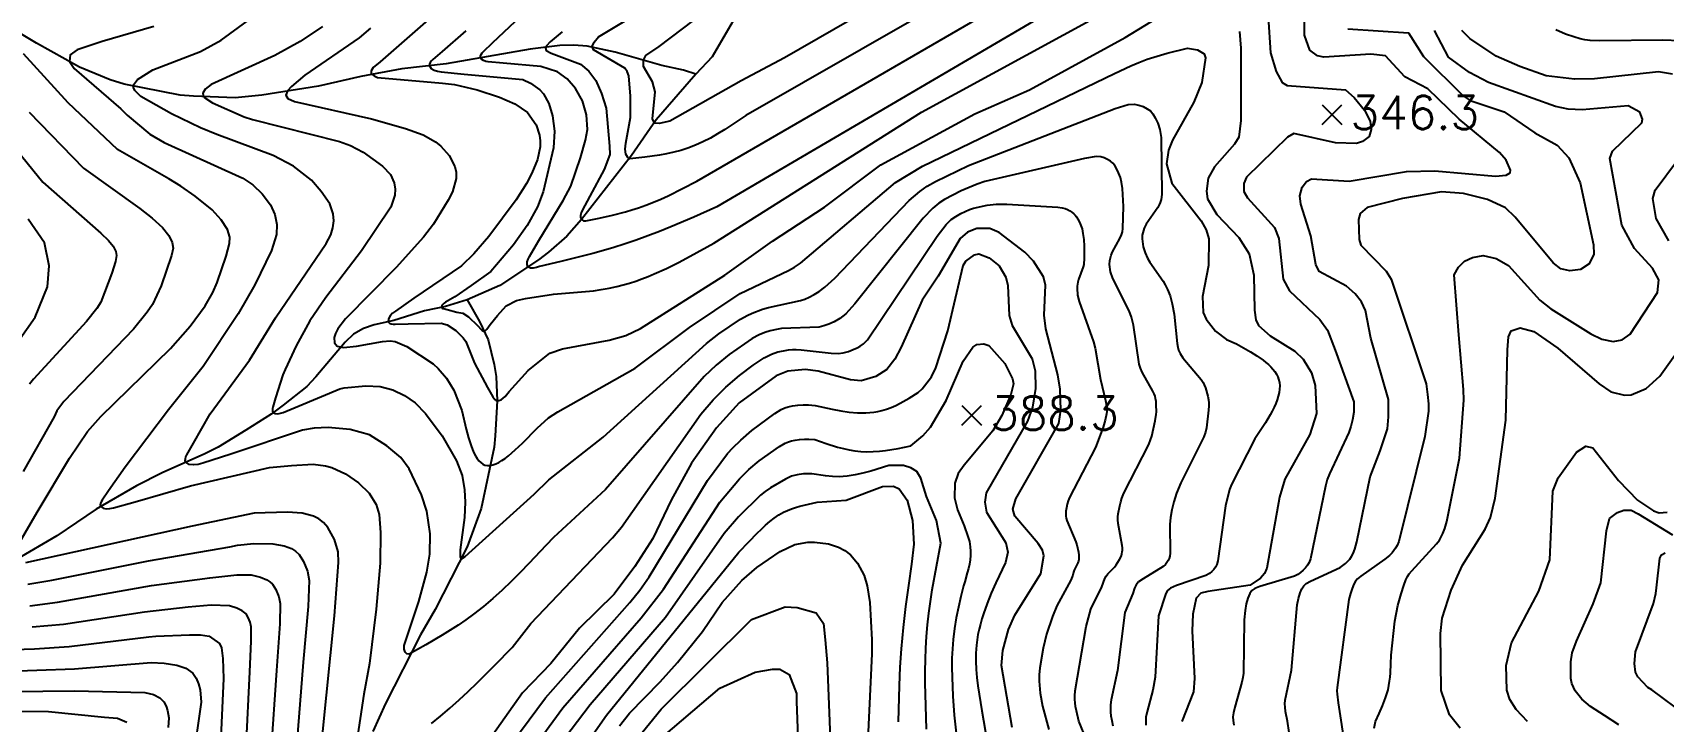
# Model space of a CAD drawing. Extents: x 197794 to 200030, y 561152 to 563931.
# Drawn here: x 198874.4 to 199314.4, y 561477.6 to 561663.4 of the extents above; entities that cross this region are included whole.
import ezdxf

# ---------------------------------------------------------------- set-up
doc = ezdxf.new("R2010")
doc.units = 0
for name, color, linetype in [('E0022112', 5, 'CONTINUOUS'), ('F0017111', 30, 'CONTINUOUS'), ('F0017114', 7, 'CONTINUOUS'), ('F0027132', 7, 'CONTINUOUS'), ('F0027217', 7, 'CONTINUOUS')]:
    doc.layers.add(name, color=color, linetype=linetype)
doc.styles.add('NGSW', font='romans.shx', dxfattribs={"bigfont": 'ngsw.shx'})

# ---------------------------------------------------------------- blocks, each defined once
blk = doc.blocks.new('F0027217')
at = {"layer": 'F0027217'}
for p, q in [((-2.652, 2.652), (2.652, -2.652)), ((-2.652, -2.652), (2.652, 2.652))]:
    blk.add_line(p, q, dxfattribs=at)

msp = doc.modelspace()

# ---------------------------------------------------------------- linework, layer by layer
at = {"layer": 'E0022112', "flags": 128}
for points in [[(199065.897, 561670.847), (199057.775, 561656.9), (199053.33, 561652.15), (199042.66, 561639.85), (199035.94, 561630.29), (199022.45, 561612.96), (199018.53, 561608.53), (199013.57, 561604.18), (199010.91, 561602.15), (199000.41, 561595.15), (198991.59, 561591.28), (198985.82, 561589.57), (198980.14, 561588.32), (198971.82, 561585.75), (198966.52, 561584.58), (198963.62, 561583.6), (198960.98, 561582.09), (198958.74, 561579.95), (198950.77, 561570.52), (198948.35, 561567.93), (198941.98, 561562.89), (198938.7, 561560.51), (198931.94, 561556.13), (198924.44, 561551.61), (198920.88, 561549.77), (198909.3, 561544.7), (198902.43, 561541.18), (198891.5, 561534.88), (198880.9, 561527.64), (198869.87, 561521.22)], [(199053.33, 561652.15), (199050.04, 561653.29), (199044.2, 561654.57), (199031.56, 561658.13), (199023.97, 561659.72), (199020.42, 561660.02), (199016.65, 561659.88), (199008.62, 561658.92), (198986.01, 561654.95), (198973.96, 561653.6), (198962.9, 561651.58), (198951.55, 561648.91), (198936.18, 561646.5), (198928.99, 561645.83), (198917.77, 561646.27), (198914.17, 561646.54), (198899.09, 561649.46), (198895.32, 561650.66), (198887.04, 561654.06), (198875.39, 561660.55), (198870.91, 561663.21)], [(198991.59, 561591.28), (198994.99, 561585.51), (198997.34, 561580.54), (198998.88, 561573.91), (198999.43, 561570.67), (198999.75, 561564.07), (198999.2, 561554.68), (198998.89, 561551.58), (198995.43, 561535.01), (198991.66, 561524.69), (198982.96, 561507.76), (198979.05, 561500.95), (198969.62, 561482.45), (198966.14, 561474.86)]]:
    msp.add_lwpolyline(points, dxfattribs=at)
at = {"layer": 'F0017111'}
for points, elevation in [([(199144.645, 561685.622), (199066.865, 561641.043), (199063.064, 561638.484), (199061.147, 561637.248), (199059.211, 561636.064), (199057.251, 561634.951), (199055.258, 561633.925), (199053.228, 561633.004), (199051.154, 561632.206), (199049.289, 561631.614), (199047.389, 561631.118), (199045.461, 561630.702), (199043.508, 561630.355), (199041.536, 561630.061), (199039.549, 561629.808), (199035.55, 561629.37), (199035, 561629.72), (199034.43, 561630.59), (199034.29, 561631.97), (199034.49, 561633.54), (199035.71, 561640.54), (199035.69, 561646.23), (199035.22, 561651.76), (199034.83, 561652.95), (199034.19, 561653.85), (199025.71, 561658.77), (199025.36, 561659.69), (199025.94, 561660.84), (199027.09, 561662.22), (199038.74, 561669.26)], 330), ([(199017.26, 561663.64), (199014.07, 561660.89), (199013.06, 561659.85), (199012.76, 561659.18), (199012.96, 561658.6), (199014.31, 561657.86), (199022.25, 561654.86), (199024.44, 561652.96), (199026.37, 561650.51), (199027.89, 561646.98), (199029.18, 561643), (199030.06, 561632.74), (199030.11, 561630.48), (199028.58, 561626.45), (199024.73, 561619.31), (199022.7, 561615.44), (199022.42, 561614.79), (199022.23, 561614.11), (199022.22, 561613.5), (199022.45, 561612.96), (199022.99, 561612.67), (199023.63, 561612.61), (199027.231, 561613.349), (199030.812, 561614.143), (199034.355, 561615.047), (199036.107, 561615.558), (199037.841, 561616.116), (199039.873, 561616.847), (199041.881, 561617.644), (199043.869, 561618.5), (199045.84, 561619.404), (199049.745, 561621.318), (199053.623, 561623.31), (199157.657, 561683.681)], 335), ([(199163.708, 561677.794), (199059.013, 561616.37), (199052.836, 561613.654), (199046.632, 561611.018), (199043.512, 561609.756), (199040.376, 561608.544), (199037.219, 561607.393), (199034.039, 561606.312), (199031.225, 561605.427), (199028.394, 561604.596), (199025.547, 561603.812), (199022.687, 561603.067), (199016.939, 561601.662), (199011.17, 561600.32), (199010.32, 561600.03), (199009.45, 561599.85), (199008.68, 561599.9), (199008.03, 561600.23), (199007.81, 561600.85), (199007.85, 561601.54), (199008.11, 561602.31), (199008.47, 561603.03), (199011.01, 561607.29), (199017.56, 561618.15), (199019.59, 561621.96), (199022.23, 561629.64), (199023.57, 561634.39), (199024.07, 561637.25), (199023.83, 561641.21), (199022.72, 561645.03), (199020.89, 561648.28), (199018.63, 561650.93), (199016.05, 561652.82), (199011.5, 561654.3), (199001.31, 561655.17), (198997.33, 561655.54), (198996.69, 561655.65), (198996.07, 561655.84), (198995.6, 561656.14), (198995.3, 561656.58), (198995.27, 561657.02), (198995.42, 561657.46), (198995.72, 561657.9), (198996.08, 561658.31), (198998.48, 561660.61), (199004.65, 561666.47)], 340), ([(199158.762, 561472.689), (199156.727, 561477.709), (199156.057, 561480.439), (199155.832, 561481.666), (199155.705, 561482.654), (199155.642, 561483.546), (199155.631, 561484.538), (199155.696, 561485.83), (199158.651, 561503.256), (199159.911, 561507.91), (199162.897, 561513.885), (199163.693, 561516.157), (199164.065, 561516.816), (199164.558, 561517.431), (199166.315, 561519.248), (199166.751, 561519.807), (199167.668, 561521.25), (199167.986, 561521.879), (199168.17, 561522.376), (199168.293, 561522.836), (199168.386, 561523.319), (199168.441, 561523.84), (199168.45, 561524.4), (199168.396, 561525.058), (199167.312, 561531.03), (199167.22, 561532.022), (199167.227, 561532.779), (199167.305, 561533.596), (199167.714, 561535.755), (199167.978, 561536.807), (199168.301, 561537.82), (199168.829, 561539.162), (199175.551, 561552.347), (199176.05, 561553.525), (199176.385, 561554.507), (199177.319, 561558.648), (199177.583, 561560.396), (199177.632, 561561.113), (199177.598, 561562.977), (199177.521, 561563.94), (199177.415, 561564.712), (199177.265, 561565.343), (199177.04, 561565.967), (199176.701, 561566.703), (199173.795, 561571.853), (199173.319, 561572.881), (199172.983, 561573.952), (199171.404, 561584.514), (199170.87, 561586.636), (199170.259, 561588.343), (199165.865, 561597.085), (199165.222, 561598.905), (199164.978, 561600.817), (199165.01, 561601.921), (199165.376, 561603.392), (199165.769, 561604.306), (199167.748, 561607.869), (199168.221, 561608.842), (199168.455, 561609.621), (199168.585, 561610.573), (199168.7, 561616.512), (199168.433, 561621.312), (199168.214, 561623.026), (199167.895, 561624.348), (199167.422, 561625.586), (199166.869, 561626.737), (199166.359, 561627.601), (199165.859, 561628.193), (199165.23, 561628.701), (199164.437, 561629.195), (199163.55, 561629.609), (199162.621, 561629.89), (199161.34, 561629.952), (199158.208, 561629.457), (199131.366, 561623.232), (199129.259, 561622.538), (199124.926, 561620.701), (199120.453, 561618.4), (199118.954, 561617.434), (199117.33, 561616.032), (199114.701, 561613.321), (199096.264, 561590.251), (199093.775, 561587.535), (199092.19, 561586.297), (199090.704, 561585.424), (199089.238, 561584.751), (199087.896, 561584.273), (199086.635, 561583.994), (199076.448, 561583.553), (199075.576, 561583.431), (199073.364, 561582.936), (199071.958, 561582.515), (199070.469, 561581.924), (199068.576, 561580.882), (199062.344, 561576.534), (199058.837, 561573.696), (199055.565, 561570.687), (199028.999, 561540.184), (199014.946, 561527.205), (199012.929, 561525.116), (199008.261, 561520.177), (199005.899, 561517.744), (199003.503, 561515.354), (199001.063, 561513.022), (198998.566, 561510.763), (198996.003, 561508.59), (198993.361, 561506.518), (198991.303, 561505.023), (198989.201, 561503.586), (198987.059, 561502.199), (198984.886, 561500.854), (198980.469, 561498.254), (198976, 561495.72), (198975.37, 561495.88), (198974.88, 561496.33), (198974.62, 561497.08), (198974.64, 561498.13), (198978.59, 561509.93), (198980.72, 561517.83), (198981.57, 561522.68), (198981.65, 561528.21), (198980.78, 561534.34), (198979.33, 561538.75), (198976.01, 561545.76), (198973.7, 561548.82), (198969.98, 561551.9), (198965.24, 561554.88), (198960.08, 561556.36), (198954.13, 561556.89), (198950.33, 561556.74), (198947.21, 561556.2), (198927.86, 561549.72), (198920.28, 561547.23), (198919.02, 561546.92), (198917.74, 561546.78), (198916.63, 561546.95), (198915.74, 561547.52), (198915.57, 561547.96), (198915.59, 561548.46), (198915.76, 561549.01), (198916, 561549.53), (198917.75, 561552.65), (198922.25, 561560.57), (198932.88, 561575.08), (198939.9, 561586.5), (198953.56, 561606.49), (198954.82, 561608.88), (198955.4, 561610.75), (198955.66, 561612.65), (198955.51, 561614.51), (198954.53, 561617.23), (198952.28, 561620.57), (198949.59, 561623.56), (198944.75, 561627.39), (198939.27, 561630.29), (198924.08, 561635.94), (198919.66, 561637.74), (198911.83, 561641.48), (198903.58, 561646.15), (198901.95, 561647.83), (198901.59, 561648.62), (198901.59, 561649.32), (198902.67, 561650.79), (198906.85, 561653.36), (198919.68, 561658.29), (198925.23, 561661.32), (198939.26, 561671.61)], 365), ([(199213.415, 561474.668), (199213.035, 561477.668), (199212.479, 561480.307), (199212.337, 561481.454), (199212.301, 561482.393), (199212.367, 561483.373), (199214.091, 561491.456), (199215.586, 561509.072), (199215.958, 561510.796), (199216.396, 561512.256), (199216.867, 561513.398), (199217.374, 561514.201), (199218.02, 561514.807), (199219.163, 561515.466), (199227.204, 561519.153), (199227.973, 561519.646), (199228.613, 561520.17), (199229.217, 561520.748), (199229.78, 561521.37), (199230.287, 561522.053), (199230.741, 561522.883), (199231.186, 561524.061), (199231.718, 561526.093), (199235.312, 561543.58), (199238.001, 561550.628), (199239.954, 561556.488), (199240.253, 561559.783), (199240.253, 561564.425), (199235.444, 561580.961), (199234.052, 561588.491), (199232.998, 561590.763), (199231.272, 561592.983), (199228.893, 561594.966), (199221.541, 561598.963), (199220.664, 561600.837), (199219.274, 561608.624), (199216.564, 561617.118), (199216.288, 561619.363), (199216.95, 561621.688), (199218.099, 561623.208), (199219.439, 561623.976), (199229.658, 561623.363), (199245.099, 561625.957), (199252.735, 561626.128), (199269.149, 561624.648), (199272.033, 561624.917), (199273.068, 561625.61), (199273.194, 561626.26), (199272.048, 561628.974), (199270.181, 561631.031), (199259.316, 561640.096), (199250.833, 561648.214), (199244.661, 561651.443), (199239.479, 561657.152), (199235.476, 561657.591), (199222.782, 561656.746), (199221.116, 561657.152), (199219.006, 561658.636), (199217.62, 561662.669), (199217.503, 561675.454)], 340), ([(198991.3, 561663.89), (198984.86, 561658.33), (198982.36, 561656.13), (198981.98, 561655.75), (198981.66, 561655.32), (198981.49, 561654.88), (198981.5, 561654.44), (198981.96, 561653.76), (198982.69, 561653.29), (198983.65, 561652.99), (198984.64, 561652.81), (198990.82, 561652.21), (199006.61, 561650.76), (199008.74, 561649.79), (199011.21, 561647.95), (199012.2, 561646.85), (199013.7, 561644.27), (199014.68, 561640.91), (199015.19, 561636.82), (199014.94, 561632.28), (199012.14, 561620.44), (199010.63, 561616.43), (199007.84, 561611.39), (199004.15, 561606.14), (198998.04, 561599.01), (198992.73, 561595.18), (198988.33, 561592.16), (198985.79, 561590.66), (198985.39, 561590.39), (198985.04, 561590.07), (198984.82, 561589.72), (198984.76, 561589.33), (198984.81, 561589.21), (198984.92, 561589.11), (198985.07, 561589.03), (198985.23, 561588.98), (198986.23, 561588.71), (198988.8, 561588.04), (198990.42, 561587.7), (198992.01, 561586.76), (198994.39, 561584.36), (198995.46, 561583.24), (198995.65, 561583.08), (198995.86, 561582.93), (198996.07, 561582.87), (198996.24, 561582.85), (198996.41, 561582.9), (198996.61, 561583.01), (198996.79, 561583.19), (198996.97, 561583.38), (198997.81, 561584.71), (198999.81, 561587.13), (199002.16, 561589.68), (199004.92, 561591.1), (199007.33, 561591.72), (199014.963, 561592.883), (199019.279, 561593.168), (199023.572, 561593.541), (199025.701, 561593.787), (199027.816, 561594.088), (199029.912, 561594.454), (199031.988, 561594.896), (199033.71, 561595.332), (199035.416, 561595.825), (199037.107, 561596.371), (199038.784, 561596.968), (199040.449, 561597.61), (199042.102, 561598.294), (199045.378, 561599.774), (199048.62, 561601.375), (199051.837, 561603.069), (199058.229, 561606.61), (199114.268, 561641.906), (199161.647, 561667.73)], 345), ([(199207.801, 561667.696), (199208.438, 561657.912), (199209.942, 561652.893), (199211.544, 561649.954), (199212.907, 561649.106), (199228.627, 561647.95), (199230.984, 561645.885), (199233.76, 561642.462), (199235.293, 561639.556), (199235.565, 561637.278), (199235.009, 561635.374), (199233.236, 561634.012), (199231.612, 561633.534), (199225.984, 561633.672), (199214.723, 561636.161), (199213.022, 561635.224), (199201.975, 561624.431), (199201.187, 561622.745), (199201.206, 561620.563), (199202.213, 561618.832), (199209.506, 561610.87), (199210.673, 561607.868), (199211.869, 561596.869), (199213.564, 561593.77), (199221.738, 561586.016), (199223.819, 561583.111), (199225.893, 561577.771), (199230.94, 561563.771), (199230.916, 561561.03), (199230.58, 561558.988), (199230.097, 561557.146), (199229.535, 561555.5), (199224.326, 561544.4), (199223.721, 561542.87), (199223.212, 561541.083), (199219.209, 561521.428), (199218.834, 561520.49), (199218.375, 561519.717), (199217.82, 561519.012), (199217.189, 561518.37), (199216.504, 561517.785), (199215.774, 561517.27), (199214.896, 561516.826), (199205.521, 561514.042), (199204.138, 561513.49), (199203.368, 561512.917), (199202.795, 561512.097), (199202.298, 561510.893), (199201.873, 561509.326), (199201.55, 561507.489), (199201.346, 561505.042), (199201.09, 561490.622), (199200.965, 561489.429), (199200.705, 561488.225), (199198.742, 561481.495), (199198.383, 561479.893), (199198.277, 561478.824), (199198.311, 561477.83), (199198.483, 561476.628)], 345), ([(198907.08, 561665.06), (198893.17, 561660.99), (198886.4, 561658.79), (198884.51, 561657.37), (198884.36, 561655.64), (198885.61, 561653.76), (198898.17, 561642.85), (198899.9, 561641.17), (198906.01, 561636.03), (198909.88, 561633.75), (198931.1, 561624.11), (198933.77, 561622.38), (198936.35, 561619.91), (198938.53, 561616.95), (198939.72, 561614.36), (198940.31, 561611.65), (198940.21, 561608.97), (198938.81, 561604.64), (198934.33, 561595.34), (198929.82, 561587.58), (198920.43, 561573.34), (198911.04, 561561.64), (198899.32, 561546.16), (198894.86, 561539.79), (198893.13, 561537.29), (198892.89, 561536.86), (198892.7, 561536.4), (198892.64, 561535.98), (198892.75, 561535.6), (198893.41, 561535.14), (198894.24, 561534.97), (198895.22, 561535.04), (198896.19, 561535.23), (198902.03, 561536.88), (198916.94, 561541.18), (198938.25, 561546.06), (198944.25, 561546.67), (198950.04, 561546.96), (198953.44, 561546.54), (198955.14, 561546.06), (198958.81, 561544.41), (198962.31, 561541.98), (198965.15, 561539.19), (198967.06, 561536.09), (198967.86, 561533.41), (198968.29, 561528.54), (198968.2, 561520.33), (198967.08, 561507.92), (198965.25, 561493.27), (198963.71, 561484.94), (198961.73, 561471.83)], 370), ([(198952.59, 561665.05), (198946.6, 561661.01), (198939.71, 561657.22), (198922.54, 561649.44), (198920.89, 561648.17), (198920.29, 561647.08), (198920.35, 561646.41), (198920.84, 561645.77), (198922.91, 561644.44), (198931.45, 561640.69), (198933.71, 561639.93), (198957.19, 561634.05), (198960.18, 561632.97), (198963.57, 561631.13), (198968.83, 561627.37), (198970.92, 561625.15), (198971.95, 561622.86), (198972.21, 561621.21), (198972.09, 561619.55), (198971.01, 561616.28), (198963.14, 561604.5), (198953.48, 561591.99), (198949.19, 561585.62), (198945.52, 561578.96), (198942.48, 561572.57), (198941.89, 561571.12), (198939.94, 561564.86), (198939.19, 561562.41), (198939.09, 561562.01), (198939.06, 561561.59), (198939.12, 561561.24), (198939.31, 561560.96), (198939.85, 561560.66), (198940.5, 561560.61), (198941.24, 561560.74), (198941.96, 561560.97), (198946.28, 561562.73), (198957.27, 561567.3), (198958.43, 561567.55), (198964.27, 561568.11), (198968.13, 561567.92), (198971.57, 561567.04), (198974.75, 561565.56), (198977.58, 561563.57), (198980.39, 561560.65), (198984.92, 561554.63), (198988.77, 561547.88), (198990.29, 561543.95), (198990.93, 561540.04), (198991.05, 561536.77), (198990.89, 561532.65), (198989.76, 561523.9), (198989.75, 561522.01), (198990.1, 561521.5), (198991.09, 561522.05), (199009.755, 561538.893), (199013.71, 561542.738), (199028.333, 561554.285), (199056.177, 561579.542), (199059.577, 561582.15), (199065.402, 561586.118), (199067.156, 561587.134), (199068.512, 561587.772), (199071.285, 561588.78), (199072.946, 561589.239), (199081.621, 561591.123), (199082.745, 561591.511), (199083.945, 561592.046), (199085.27, 561592.733), (199086.643, 561593.572), (199088.186, 561594.72), (199090.822, 561597.184), (199110.944, 561618.147), (199113.815, 561620.536), (199115.763, 561621.954), (199117.996, 561623.229), (199126.955, 561627.583), (199166.475, 561642.9), (199170.005, 561643.965), (199171.624, 561644.08), (199172.882, 561643.851), (199174.086, 561643.426), (199175.159, 561642.868), (199176.002, 561642.262), (199176.658, 561641.523), (199177.302, 561640.417), (199177.978, 561638.93), (199178.529, 561637.273), (199178.862, 561635.121), (199179.065, 561619.756), (199178.895, 561618.396), (199178.665, 561617.572), (199178.375, 561616.924), (199177.966, 561616.244), (199174.895, 561611.768), (199174.341, 561610.665), (199173.809, 561608.802), (199173.76, 561607.792), (199174.004, 561605.616), (199174.595, 561603.964), (199175.244, 561602.573), (199175.885, 561601.459), (199179.406, 561596.393), (199180.003, 561595.379), (199180.642, 561594.098), (199181.305, 561592.407), (199181.908, 561590.216), (199182.402, 561587.415), (199183.206, 561579.588), (199183.37, 561578.543), (199183.605, 561577.724), (199184.021, 561576.825), (199184.737, 561575.713), (199189.671, 561569.837), (199190.204, 561569.053), (199190.551, 561568.372), (199190.867, 561567.554), (199191.474, 561565.367), (199191.662, 561564.358), (199191.747, 561563.521), (199191.766, 561562.694), (199191.721, 561561.602), (199191.166, 561556.806), (199190.879, 561555.659), (199190.419, 561554.387), (199184.181, 561541.953), (199183.046, 561539.201), (199182.315, 561536.851), (199181.798, 561534.651), (199181.456, 561532.644), (199181.284, 561530.711), (199181.313, 561523.01), (199181.207, 561522.228), (199181.027, 561521.585), (199180.776, 561521.001), (199180.467, 561520.474), (199180.093, 561519.981), (199179.445, 561519.399), (199174.027, 561516.109), (199172.78, 561515.224), (199172.14, 561514.476), (199171.721, 561513.57), (199171.23, 561512.084), (199169.061, 561507), (199167.136, 561491.36), (199165.443, 561483.446), (199165.26, 561482.117), (199165.195, 561481.066), (199165.214, 561480.133), (199165.32, 561479.118), (199165.552, 561477.86), (199165.896, 561476.431)], 360), ([(198965.57, 561664.59), (198962.51, 561661.99), (198947.86, 561651.89), (198944.24, 561648.85), (198943.12, 561647.68), (198942.67, 561646.54), (198943.2, 561645.63), (198945.07, 561644.8), (198965.83, 561640.16), (198975.01, 561637.56), (198979.8, 561635.8), (198983.08, 561633.95), (198984.5, 561632.81), (198986.82, 561630.22), (198988.32, 561627.33), (198988.65, 561625.75), (198988.62, 561624.04), (198987.64, 561620.41), (198986.55, 561618.17), (198982.51, 561611.69), (198979.83, 561608.2), (198972.51, 561600), (198958.76, 561586.23), (198956.73, 561583.48), (198956.1, 561582.25), (198955.77, 561581.14), (198955.87, 561579.76), (198956.52, 561578.83), (198958.24, 561578.5), (198961.76, 561578.87), (198968.83, 561580.1), (198970.86, 561580.24), (198972.19, 561580.05), (198975.33, 561578.73), (198982.48, 561574.02), (198983.81, 561572.84), (198986.08, 561570.21), (198988.04, 561567), (198990.21, 561561.5), (198991.382, 561556.463), (198992.016, 561554.113), (198992.708, 561551.967), (198993.081, 561550.991), (198993.476, 561550.091), (198993.896, 561549.275), (198994.342, 561548.552), (198994.816, 561547.931), (198995.322, 561547.42), (198995.862, 561547.027), (198996.437, 561546.761), (198997.101, 561546.623), (198997.806, 561546.632), (198998.55, 561546.778), (198999.331, 561547.053), (199000.145, 561547.445), (199000.99, 561547.945), (199001.863, 561548.544), (199002.761, 561549.231), (199004.622, 561550.832), (199006.55, 561552.668), (199010.519, 561556.735), (199013.611, 561559.492), (199016.124, 561561.115), (199036.987, 561572.88), (199051.61, 561583.859), (199065.336, 561593.022), (199078.336, 561599.206), (199079.953, 561600.126), (199081.595, 561601.193), (199107.187, 561622.974), (199114.528, 561627.365), (199166.3, 561652.398), (199170.695, 561654.408), (199172.916, 561655.345), (199175.165, 561656.201), (199177.822, 561657.072), (199180.516, 561657.833), (199185.969, 561659.175), (199188.705, 561658.722), (199190.49, 561657.682), (199190.877, 561656.62), (199189.884, 561649.913), (199187.742, 561644.638), (199182.008, 561634.375), (199180.902, 561631.712), (199180.326, 561628.041), (199181.775, 561622.834), (199189.699, 561612.599), (199191.094, 561610.216), (199191.736, 561607.768), (199191.671, 561600.61), (199190.021, 561592.253), (199190.205, 561587.919), (199191.025, 561586.119), (199193.577, 561582.905), (199196.563, 561580.606), (199199.228, 561579.496), (199202.993, 561577.322), (199204.761, 561576.207), (199206.391, 561575.057), (199207.14, 561574.465), (199207.837, 561573.861), (199208.477, 561573.242), (199209.053, 561572.608), (199209.561, 561571.957), (199209.994, 561571.287), (199210.346, 561570.597), (199210.613, 561569.885), (199210.809, 561569.032), (199210.889, 561568.15), (199210.861, 561567.242), (199210.733, 561566.308), (199210.511, 561565.351), (199210.205, 561564.373), (199209.822, 561563.376), (199209.369, 561562.361), (199208.854, 561561.332), (199208.286, 561560.288), (199207.017, 561558.169), (199204.17, 561553.854), (199197.872, 561541.559), (199197.374, 561540.136), (199196.293, 561535.774), (199194.232, 561520.892), (199193.954, 561519.978), (199193.594, 561519.258), (199193.14, 561518.617), (199192.61, 561518.053), (199191.987, 561517.539), (199190.955, 561516.978), (199183.074, 561514.28), (199181.395, 561513.537), (199180.612, 561512.884), (199180.174, 561512.143), (199178.21, 561506.091), (199177.312, 561489.523), (199176.641, 561486.027), (199175.107, 561480.326), (199174.792, 561478.728), (199174.729, 561477.661), (199174.804, 561476.621)], 355), ([(199229.238, 561664.463), (199245.644, 561663.321), (199249.653, 561656.933), (199260.414, 561646.365), (199262.245, 561645.052), (199271.446, 561642.016), (199279.778, 561636.373), (199285.797, 561633.003), (199288.938, 561629.592), (199291.948, 561622.864), (199295.605, 561606.157), (199295.697, 561603.63), (199294.37, 561601.061), (199292.071, 561599.461), (199289.218, 561599.116), (199286.798, 561599.724), (199284.695, 561601.263), (199274.405, 561613.665), (199271.817, 561616.146), (199266.992, 561618.399), (199260.445, 561619.963), (199254.575, 561620.434), (199244.011, 561618.66), (199234.524, 561616.256), (199232.607, 561614.582), (199232.151, 561613.019), (199232.355, 561607.603), (199232.83, 561606.028), (199239.647, 561599.042), (199241.01, 561596.927), (199250.459, 561568.628), (199250.759, 561565.782), (199251.059, 561563.237), (199251.059, 561561.29), (199250.075, 561554.461), (199243.021, 561526.118), (199242.587, 561525.074), (199242.163, 561524.322), (199241.706, 561523.68), (199241.203, 561523.076), (199240.531, 561522.409), (199239.256, 561521.398), (199232.773, 561516.832), (199231.848, 561516.049), (199231.33, 561515.403), (199230.889, 561514.588), (199230.438, 561513.475), (199229.987, 561512.099), (199229.573, 561510.532), (199226.355, 561486.786), (199226.328, 561485.903), (199226.366, 561485.007), (199226.659, 561482.628), (199228.534, 561470.35)], 335), ([(199236.389, 561475.819), (199236.704, 561477.626), (199237.713, 561479.717), (199238.66, 561481.824), (199239.485, 561483.959), (199239.832, 561485.042), (199240.127, 561486.138), (199240.367, 561487.275), (199240.552, 561488.425), (199240.689, 561489.587), (199240.785, 561490.758), (199240.891, 561493.122), (199240.932, 561495.5), (199241.966, 561504.681), (199242.804, 561508.834), (199243.639, 561512.039), (199244.365, 561514.299), (199244.932, 561515.769), (199245.365, 561516.69), (199245.79, 561517.379), (199246.516, 561518.266), (199253.207, 561525.492), (199253.971, 561526.527), (199254.477, 561527.38), (199254.921, 561528.34), (199255.408, 561529.662), (199255.961, 561531.549), (199259.452, 561548.65), (199260.573, 561564.264), (199260.51, 561567.128), (199259.224, 561581.878), (199257.988, 561598.069), (199259.113, 561600.095), (199260.724, 561601.74), (199262.886, 561602.743), (199265.775, 561603.239), (199269.342, 561602.447), (199272.676, 561600.542), (199281.071, 561591.204), (199284.058, 561588.883), (199294.839, 561582.194), (199297.839, 561580.723), (199300.889, 561580.091), (199303.289, 561580.547), (199305.433, 561582.044), (199312.835, 561593.312), (199313.165, 561596.754), (199311.478, 561599.903), (199306.639, 561605.143), (199303.195, 561611.453), (199299.966, 561629.476), (199300.684, 561631.43), (199308.633, 561639.051), (199308.832, 561640.051), (199308.098, 561641.897), (199304.922, 561643.642), (199292.542, 561642.609), (199288.696, 561642.726), (199285.359, 561643.481), (199267.246, 561649.944), (199262.149, 561652.673), (199256.409, 561656.739), (199252.682, 561664)], 330), ([(199318.852, 561661.137), (199314.258, 561661.401), (199297.242, 561661.171), (199294.704, 561661.269), (199293.263, 561661.462), (199291.973, 561661.75), (199290.278, 561662.227), (199288.024, 561662.997), (199285.384, 561664.115)], 320), ([(198873.48, 561641.98), (198888.12, 561626.82), (198903.27, 561615.93), (198906.65, 561613.35), (198909.45, 561610.8), (198911.13, 561608.69), (198912.06, 561606.81), (198912.28, 561605.3), (198911.89, 561603.24), (198909.1, 561595.13), (198906.74, 561590.08), (198905.31, 561587.96), (198901.57, 561583.37), (198882.79, 561563.91), (198880.94, 561561.39), (198880.23, 561559.78), (198871.83, 561545.02)], 380), ([(198863.2, 561640.1), (198877.1, 561623.04), (198892.79, 561609.27), (198894.89, 561607.36), (198896.15, 561605.78), (198896.85, 561604.37), (198897.01, 561603.24), (198896.72, 561601.69), (198895.71, 561598.54), (198892.79, 561590.71), (198891.71, 561588.96), (198888.9, 561585.51), (198874.58, 561569.95), (198873.56, 561568.59)], 385), ([(198981.991, 561477.065), (198984.436, 561479.02), (198986.986, 561481.175), (198989.481, 561483.396), (198991.929, 561485.674), (198994.338, 561487.999), (198999.071, 561492.754), (199003.74, 561497.584), (199008.836, 561504.054), (199030.828, 561527.108), (199033.319, 561530.021), (199054.661, 561560.529), (199057.982, 561564.371), (199061.403, 561567.772), (199065.129, 561570.94), (199068.823, 561573.706), (199071.765, 561575.653), (199073.794, 561576.713), (199075.427, 561577.256), (199076.982, 561577.589), (199078.341, 561577.793), (199079.42, 561577.891), (199080.392, 561577.912), (199081.719, 561577.837), (199089.855, 561576.945), (199091.71, 561576.866), (199093.096, 561577.042), (199094.507, 561577.421), (199095.832, 561577.891), (199096.875, 561578.37), (199097.717, 561578.858), (199098.562, 561579.466), (199099.676, 561580.54), (199118.458, 561608.494), (199120.898, 561611.631), (199122.26, 561612.989), (199123.458, 561613.836), (199124.832, 561614.608), (199127.203, 561615.725), (199128.238, 561616.06), (199131.968, 561616.852), (199134.361, 561617.118), (199137.275, 561617.162), (199151.044, 561616.338), (199152.207, 561616.159), (199152.986, 561615.959), (199153.623, 561615.701), (199154.218, 561615.366), (199154.788, 561614.964), (199155.301, 561614.534), (199155.715, 561614.124), (199156.06, 561613.679), (199156.436, 561613.058), (199156.866, 561612.242), (199157.26, 561611.371), (199157.564, 561610.442), (199157.81, 561609.229), (199158.016, 561607.625), (199158.146, 561605.796), (199158.149, 561602.552), (199158.018, 561600.83), (199157.892, 561600.254), (199156.615, 561596.799), (199156.408, 561596.116), (199156.211, 561595.04), (199156.196, 561594.444), (199156.327, 561592.615), (199156.757, 561590.895), (199160.627, 561580.035), (199161.085, 561578.287), (199162.502, 561569.796), (199163.867, 561564.129), (199164.204, 561562.391), (199164.255, 561561.795), (199164.232, 561561.222), (199164.135, 561560.545), (199163.78, 561558.823), (199163.244, 561556.937), (199161.173, 561551.501), (199154.154, 561537.997), (199153.828, 561537.127), (199153.566, 561536.218), (199153.34, 561535.228), (199153.199, 561534.342), (199153.162, 561533.632), (199153.197, 561533.014), (199153.286, 561532.423), (199153.443, 561531.821), (199155.872, 561526.092), (199156.126, 561525.242), (199156.576, 561523.279), (199156.692, 561522.448), (199156.717, 561521.792), (199156.667, 561521.27), (199156.556, 561520.812), (199156.395, 561520.367), (199155.474, 561518.452), (199155.252, 561517.841), (199155.039, 561517.081), (199154.565, 561515.687), (199150.761, 561508.819), (199149.548, 561505.925), (199147.959, 561501.121), (199147.071, 561497.373), (199146.136, 561492.022), (199145.977, 561490.161), (199145.965, 561488.481), (199146.231, 561485.242), (199146.856, 561481.72), (199148.637, 561475.406)], 370), ([(198863.29, 561569.99), (198875.04, 561586.67), (198878.35, 561594.86), (198878.82, 561600.52), (198877.56, 561606.66), (198873.15, 561613.11)], 390), ([(198999.287, 561465.855), (199012.786, 561483.981), (199035.527, 561509.659), (199038.184, 561512.97), (199040.786, 561516.592), (199056.53, 561542.637), (199061.848, 561549.834), (199063.292, 561551.394), (199065.475, 561553.51), (199068.492, 561556.097), (199074.676, 561560.638), (199076.386, 561561.701), (199077.39, 561562.19), (199078.296, 561562.504), (199079.432, 561562.762), (199080.841, 561562.95), (199082.314, 561563.047), (199083.713, 561563.041), (199085.514, 561562.844), (199090.156, 561561.803), (199092.46, 561561.369), (199094.743, 561561.039), (199097, 561560.847), (199098.117, 561560.813), (199099.224, 561560.827), (199100.321, 561560.893), (199101.407, 561561.015), (199102.481, 561561.197), (199103.543, 561561.444), (199104.805, 561561.831), (199106.05, 561562.305), (199107.28, 561562.855), (199108.498, 561563.467), (199110.908, 561564.829), (199113.298, 561566.292), (199114.388, 561567.308), (199116.933, 561570.575), (199118.077, 561572.979), (199121.329, 561583.002), (199125.462, 561600.571), (199126.21, 561601.771), (199128.546, 561603.459), (199129.685, 561603.689), (199132.462, 561602.68), (199135.174, 561600.493), (199136.955, 561597.464), (199137.515, 561595.18), (199137.916, 561587.079), (199138.711, 561584.438), (199144.074, 561575.442), (199144.942, 561572.162), (199145.026, 561567.428), (199144.192, 561562.34), (199142.864, 561558.616), (199131.7, 561539.239), (199131.281, 561536.792), (199131.781, 561534.091), (199137.012, 561525.744), (199137.549, 561523.269), (199136.903, 561520.462), (199134.294, 561514.975), (199133.071, 561512.221), (199131.945, 561509.454), (199130.95, 561506.671), (199130.511, 561505.271), (199130.117, 561503.866), (199129.771, 561502.455), (199129.479, 561501.036), (199129.243, 561499.61), (199129.068, 561498.177), (199128.924, 561496.009), (199128.908, 561493.824), (199129.001, 561491.625), (199129.187, 561489.414), (199129.445, 561487.194), (199129.759, 561484.966), (199130.478, 561480.499), (199132.955, 561466.358)], 380), ([(199002.284, 561460.534), (199017.431, 561481.275), (199038.624, 561505.575), (199044.618, 561513.296), (199059.845, 561536.747), (199065.098, 561543.067), (199067.622, 561545.57), (199070.424, 561547.901), (199075.912, 561551.734), (199077.426, 561552.621), (199078.312, 561553.023), (199079.108, 561553.28), (199080.104, 561553.498), (199081.334, 561553.668), (199082.62, 561553.765), (199083.841, 561553.773), (199085.413, 561553.624), (199088.501, 561552.555), (199091.597, 561551.592), (199093.15, 561551.184), (199094.708, 561550.842), (199096.272, 561550.58), (199097.841, 561550.411), (199099.51, 561550.343), (199101.187, 561550.379), (199102.869, 561550.504), (199104.557, 561550.703), (199106.249, 561550.962), (199107.944, 561551.265), (199111.339, 561551.946), (199114.633, 561554.625), (199116.697, 561556.978), (199120.865, 561564.136), (199125.475, 561574.78), (199128.088, 561578.592), (199129.151, 561579.234), (199131.02, 561579.495), (199132.414, 561579.022), (199136.69, 561574.192), (199138.824, 561569.971), (199139.056, 561568.672), (199138.299, 561565.772), (199135.93, 561560.141), (199133.482, 561556.026), (199125.754, 561546.764), (199124.128, 561544.475), (199123.268, 561541.843), (199123.182, 561537.909), (199123.934, 561534.71), (199125.758, 561530.337), (199126.768, 561527.526), (199127.158, 561526.112), (199127.41, 561524.69), (199127.488, 561523.531), (199127.46, 561522.366), (199127.342, 561521.194), (199127.149, 561520.018), (199126.895, 561518.837), (199126.596, 561517.654), (199125.923, 561515.283), (199125.606, 561514.146), (199124.862, 561511.28), (199124.188, 561508.407), (199123.602, 561505.525), (199123.122, 561502.631), (199122.766, 561499.723), (199122.567, 561497.2), (199122.461, 561494.666), (199122.433, 561492.124), (199122.471, 561489.574), (199122.692, 561484.46), (199123.018, 561479.335), (199123.973, 561471.187)], 385), ([(199277.799, 561477.557), (199274.674, 561480.812), (199273.002, 561483.541), (199272.165, 561486.036), (199271.971, 561492.675), (199273.48, 561498.789), (199280.826, 561512.751), (199283.796, 561521.183), (199284.612, 561539.739), (199286.032, 561543.275), (199290.979, 561550.243), (199293.458, 561551.89), (199295.346, 561551.41), (199302.342, 561542.578), (199307.452, 561537.273), (199311.802, 561534.384), (199313.297, 561533.891), (199315.451, 561534.018)], 320), ([(199115.62, 561475.555), (199115.389, 561481.807), (199115.245, 561488.053), (199115.235, 561491.171), (199115.28, 561494.285), (199115.391, 561497.394), (199115.58, 561500.497), (199115.861, 561503.665), (199116.223, 561506.827), (199116.656, 561509.984), (199117.146, 561513.137), (199118.253, 561519.432), (199119.454, 561525.721), (199118.311, 561531.789), (199115.555, 561538.27), (199114.062, 561543.251), (199112.937, 561545.031), (199111.385, 561546.035), (199109.394, 561546.596), (199105.395, 561546.634), (199100.566, 561545.095), (199098.434, 561544.563), (199096.299, 561544.094), (199094.161, 561543.749), (199093.089, 561543.642), (199092.016, 561543.59), (199090.187, 561543.634), (199088.354, 561543.813), (199084.681, 561544.396), (199082.382, 561544.393), (199080.701, 561544.161), (199079.196, 561543.738), (199077.491, 561542.974), (199073.452, 561540.618), (199072.003, 561539.653), (199070.751, 561538.65), (199064.811, 561532.838), (199060.939, 561528.27), (199045.112, 561505.633), (199024.82, 561482.057), (198974.072, 561415.345)], 390), ([(198977.053, 561404.895), (199029.205, 561479.276), (199064.913, 561523.252), (199067.754, 561526.153), (199069.913, 561528.412), (199071.013, 561529.505), (199072.136, 561530.554), (199073.291, 561531.546), (199074.485, 561532.465), (199075.726, 561533.298), (199077.022, 561534.029), (199078.072, 561534.52), (199079.155, 561534.951), (199080.267, 561535.329), (199081.402, 561535.663), (199083.726, 561536.235), (199086.087, 561536.737), (199093.911, 561537.311), (199103.699, 561541.005), (199106.687, 561541.028), (199108.162, 561540.303), (199110.4, 561537.281), (199111.766, 561531.816), (199112.136, 561525.411), (199111.558, 561520.008), (199110.727, 561514.311), (199109.946, 561508.611), (199109.262, 561502.903), (199108.972, 561500.044), (199108.725, 561497.182), (199108.407, 561492.267), (199108.197, 561487.344), (199107.957, 561477.482)], 395), ([(199302.396, 561476.719), (199298.569, 561479.223), (199294.753, 561481.635), (199292.464, 561483.659), (199290.666, 561485.903), (199289.724, 561487.862), (199289.471, 561489.186), (199289.425, 561493.728), (199289.831, 561496.07), (199290.948, 561499.248), (199295.523, 561509.363), (199297.558, 561515.011), (199299.033, 561528.98), (199299.926, 561532.304), (199302.083, 561533.991), (199303.771, 561534.553), (199305.74, 561534.553), (199307.616, 561533.616), (199316.878, 561527.91)], 315), ([(198873.06, 561514.62), (198879.6, 561515.7), (198905.63, 561520.89), (198927.6, 561524.73), (198929.67, 561525.12), (198934.04, 561525.56), (198939.22, 561525.55), (198942.24, 561524.98), (198944.24, 561524.24), (198945.32, 561523.54), (198946.29, 561522.59), (198947.45, 561520.77), (198948.57, 561518.13), (198949.03, 561515.64), (198948.71, 561508.63), (198947.41, 561493.58), (198945.42, 561468.53)], 380), ([(199320.725, 561479.112), (199311.302, 561486.099), (199310.218, 561486.784), (199307.493, 561489.629), (199306.865, 561490.935), (199306.607, 561493.219), (199306.936, 561496.407), (199311.792, 561509.419), (199312.399, 561512.159), (199312.541, 561513.664), (199313.505, 561521.645), (199313.962, 561522.558), (199314.875, 561523.09)], 310), ([(198873.66, 561508.82), (198881.13, 561509.75), (198906.46, 561514.23), (198922.2, 561516.36), (198929.46, 561517.17), (198933.35, 561517.16), (198935.85, 561516.55), (198937.59, 561515.83), (198938.4, 561515.3), (198939.12, 561514.59), (198939.99, 561513.22), (198940.83, 561511.24), (198941.18, 561509.38), (198941.05, 561503.95), (198940.15, 561491.36), (198938.65, 561469.03)], 385), ([(198931.97, 561470.67), (198933.03, 561491.02), (198933.39, 561499.28), (198933.33, 561503.11), (198933.1, 561504.36), (198932.54, 561505.68), (198931.96, 561506.59), (198930.93, 561507.41), (198929.46, 561508.13), (198927.48, 561508.76), (198922.56, 561509.01), (198916.32, 561508.42), (198904.58, 561507.06), (198882.66, 561503.79), (198874.26, 561503.02)], 390), ([(199037.67, 561473.21), (199043.97, 561480.92), (199068.33, 561505.06), (199077.46, 561508.51), (199080.71, 561508.31), (199085.78, 561506.89), (199087.81, 561504.05), (199088.22, 561499.59), (199088.741, 561493.452), (199090.042, 561461.881)], 405), ([(198866.45, 561496.96), (198874.86, 561497.22), (198884.19, 561497.84), (198905.73, 561500.4), (198907.65, 561500.57), (198916.69, 561500.93), (198919.7, 561500.93), (198922.05, 561500.64), (198924.79, 561498.59), (198925.36, 561497.47), (198925.72, 561494.6), (198925.86, 561489.22), (198924.94, 561469.3)], 395), ([(199042.14, 561471.58), (199059.8, 561486.6), (199069.34, 561490.86), (199074.01, 561491.67), (199076.04, 561491.67), (199078.48, 561490.25), (199080.51, 561485.18), (199080.47, 561482.995), (199081.485, 561456.601)], 410), ([(198860.08, 561485.58), (198885.63, 561485.84), (198904.62, 561485.44), (198906.96, 561484.89), (198908.68, 561483.99), (198909.79, 561482.91), (198910.39, 561481.77), (198910.81, 561480.53), (198911.1, 561478.56), (198910.97, 561475.99)], 405), ([(198860.47, 561480.42), (198878.7, 561480.3), (198893.81, 561478.77), (198897.28, 561478.5), (198899.77, 561477.39)], 410)]:
    msp.add_lwpolyline(points, dxfattribs=dict(at, elevation=elevation))
at = {"layer": 'F0017114'}
for points, elevation in [([(198985.45, 561670.66), (198968.18, 561655.52), (198966.27, 561654), (198965.76, 561653.11), (198965.76, 561652.34), (198966.52, 561651.71), (198967.41, 561651.33), (198984.98, 561649.78), (198988.21, 561649.39), (198994.29, 561648.01), (199000.32, 561645.95), (199004.53, 561644.18), (199007.91, 561641.87), (199010.27, 561638.52), (199011.18, 561635.72), (199011.34, 561634.21), (199011.3, 561632.61), (199010.62, 561629.2), (199009.09, 561625.47), (199007.63, 561622.73), (199004.9, 561618.26), (198997.44, 561608.37), (198993.43, 561603.7), (198990.13, 561600.5), (198977.27, 561591.76), (198972.26, 561588.31), (198971.49, 561587.69), (198970.81, 561586.97), (198970.41, 561586.22), (198970.34, 561585.42), (198970.64, 561585.07), (198971.08, 561584.86), (198971.63, 561584.76), (198972.2, 561584.73), (198975.69, 561584.81), (198984.6, 561585.07), (198986.26, 561584.55), (198988.57, 561583.06), (198990.54, 561581.11), (198991.28, 561580.05), (198993.62, 561574.23), (198997.12, 561567.69), (198998.52, 561565.14), (198998.79, 561564.76), (198999.09, 561564.4), (198999.45, 561564.18), (198999.75, 561564.07), (199000.22, 561564.15), (199000.79, 561564.35), (199001.32, 561564.77), (199001.86, 561565.21), (199003.003, 561566.601), (199008.125, 561572.274), (199013.909, 561576.942), (199017.341, 561578.125), (199029.983, 561580.457), (199034.488, 561581.725), (199038.439, 561583.597), (199061.206, 561597.939), (199074.054, 561607.146), (199088.023, 561616.315), (199103.297, 561627.728), (199128.625, 561641.516), (199143.383, 561647.962), (199169.223, 561662.101), (199185.123, 561671.77)], 350), ([(199099.68, 561669.46), (199077.25, 561656.59), (199065.58, 561650.38), (199046.34, 561639.54), (199043.46, 561638.85), (199042.19, 561638.97), (199041.62, 561640.12), (199042.32, 561647.42), (199041.62, 561650.13), (199039.2, 561654.27), (199039.2, 561656), (199039.89, 561657.27), (199043.46, 561659.68), (199056.05, 561669.19)], 325), ([(199200.062, 561663.675), (199200.376, 561659.166), (199200.368, 561639.654), (199199.843, 561635.242), (199198.716, 561633.349), (199193.268, 561627.201), (199191.63, 561624.112), (199191.128, 561620.614), (199191.399, 561618.601), (199193.899, 561614.343), (199199.824, 561608.13), (199202.627, 561603.757), (199203.907, 561598.003), (199204.098, 561588.548), (199204.487, 561585.93), (199205.216, 561584.409), (199208.275, 561581.628), (199214.975, 561577.467), (199217.226, 561575.276), (199219.494, 561571.605), (199220.48, 561568.213), (199220.84, 561560.646), (199219.067, 561554.994), (199212.268, 561542.916), (199210.819, 561538.104), (199207.435, 561518.979), (199206.75, 561517.521), (199205.739, 561516.259), (199202.897, 561514.334), (199191.517, 561512.659), (199189.612, 561512.173), (199188.37, 561510.813), (199187.412, 561506.531), (199187.24, 561502.057), (199187.938, 561489.194), (199187.652, 561485.629), (199184.466, 561477.583)], 350), ([(199316.853, 561652.209), (199313.093, 561652.783), (199295.833, 561650.937), (199290.422, 561650.798), (199282.825, 561651.752), (199275.648, 561654.229), (199269.273, 561657.058), (199262.173, 561661.819), (199260.078, 561663.998)], 325), ([(198869.1, 561522.94), (198875.59, 561534.02), (198884.34, 561548.64), (198889.22, 561555.82), (198892.79, 561559.9), (198911.59, 561578.21), (198916.87, 561584.24), (198920.93, 561589.69), (198922.99, 561593.29), (198924.15, 561596.03), (198926.59, 561603.06), (198927.51, 561606.52), (198927.58, 561608.21), (198926.97, 561610.29), (198925.25, 561612.92), (198922.78, 561615.56), (198918.23, 561619.3), (198914.34, 561622.01), (198911.12, 561623.97), (198897.25, 561631.85), (198883.99, 561644.46), (198871.88, 561657.68)], 375), ([(199315.924, 561607.204), (199312.446, 561613.274), (199311.603, 561618.666), (199312.17, 561620.865), (199318.273, 561629.018)], 325), ([(199138.679, 561475.997), (199135.854, 561492.713), (199136.169, 561496.773), (199137.685, 561502.428), (199139.422, 561506.231), (199146.476, 561517.499), (199147.275, 561522.308), (199146.927, 561523.783), (199145.712, 561525.642), (199139.447, 561532.948), (199138.898, 561534.868), (199139.652, 561537.623), (199151.297, 561558.002), (199151.794, 561561.573), (199151.65, 561567.247), (199151.035, 561571.059), (199147.753, 561583.509), (199147.368, 561587.166), (199147.722, 561595.289), (199147.167, 561597.557), (199144.497, 561601.738), (199142.141, 561604.219), (199135.196, 561609.507), (199132.676, 561610.555), (199129.189, 561610.588), (199126.627, 561609.541), (199124.626, 561607.874), (199118.775, 561597.665), (199114.413, 561591.192), (199108.747, 561578.591), (199107.067, 561575.345), (199104.877, 561572.576), (199101.914, 561570.608), (199097.916, 561569.499), (199095.109, 561569.76), (199086.328, 561572.039), (199082.834, 561572.49), (199078.184, 561572.08), (199074.982, 561570.799), (199065.04, 561563.499), (199058.873, 561556.842), (199052.199, 561547.233), (199046.695, 561537.247), (199041.747, 561526.932), (199036.855, 561519.355), (199031.266, 561511.975), (199021.901, 561502.809), (199014.173, 561493.208), (199006.603, 561485.363), (198997.035, 561471.825)], 375), ([(199259.55, 561475.809), (199256.686, 561479.412), (199254.492, 561485.945), (199254.258, 561501.316), (199254.756, 561505.419), (199257.197, 561513.051), (199260.2, 561519.784), (199266.322, 561529.442), (199267.783, 561532.636), (199269.029, 561537.826), (199271.943, 561558.889), (199272.32, 561577.858), (199272.588, 561581.355), (199273.39, 561582.923), (199275.816, 561583.772), (199279.503, 561582.772), (199285.963, 561578.311), (199297.071, 561568.648), (199300.226, 561566.523), (199303.91, 561565.584), (199305.703, 561565.724), (199309.79, 561567.374), (199313.453, 561570.708), (199322.697, 561583.704)], 325), ([(198952.59, 561474.02), (198955.81, 561506.11), (198956.94, 561520.49), (198956.82, 561523.32), (198955.79, 561526.71), (198954.02, 561529.92), (198952.89, 561531.27), (198951.6, 561532.29), (198950.19, 561533.01), (198947.07, 561533.79), (198943.12, 561534.09), (198934.12, 561533.82), (198917.43, 561530.25), (198872.46, 561520.42)], 375), ([(199032.76, 561476.42), (199035.46, 561479.84), (199043.7, 561488.26), (199048.42, 561493.51), (199055.11, 561501.89), (199060.46, 561509.71), (199065.74, 561515.61), (199069.77, 561519.11), (199076.05, 561523.45), (199080.08, 561525.34), (199083.55, 561525.97), (199085.35, 561525.99), (199089.11, 561525.5), (199091.88, 561524.63), (199093.54, 561523.75), (199095.04, 561522.57), (199096.94, 561520.32), (199098.73, 561516.94), (199099.61, 561514.2), (199100.27, 561509.65), (199100.83, 561499.6), (199100.841, 561495.845), (199099.73, 561472.958)], 400), ([(198865.24, 561491.08), (198885.69, 561491.77), (198906.35, 561493.47), (198909.88, 561493.36), (198913.32, 561492.82), (198915.73, 561491.98), (198917.62, 561490.59), (198918.5, 561489.27), (198919.12, 561487.76), (198919.55, 561486.16), (198919.84, 561482.82), (198917.64, 561467.2)], 400)]:
    msp.add_lwpolyline(points, dxfattribs=dict(at, elevation=elevation))

# ---------------------------------------------------------------- block references
at = {"layer": 'F0027217'}
for p in [(199225, 561641.248, 346.273), (199127.765, 561560.171, 388.341)]:
    msp.add_blockref('F0027217', p, dxfattribs=at)

# ---------------------------------------------------------------- texts
at = {"layer": 'F0027132', "style": 'NGSW'}
for s, p in [('346.3', (199230, 561637.348)), ('388.3', (199132.765, 561556.271))]:
    msp.add_text(s, height=9, dxfattribs=at).set_placement(p)

doc.saveas('drawing.dxf')
